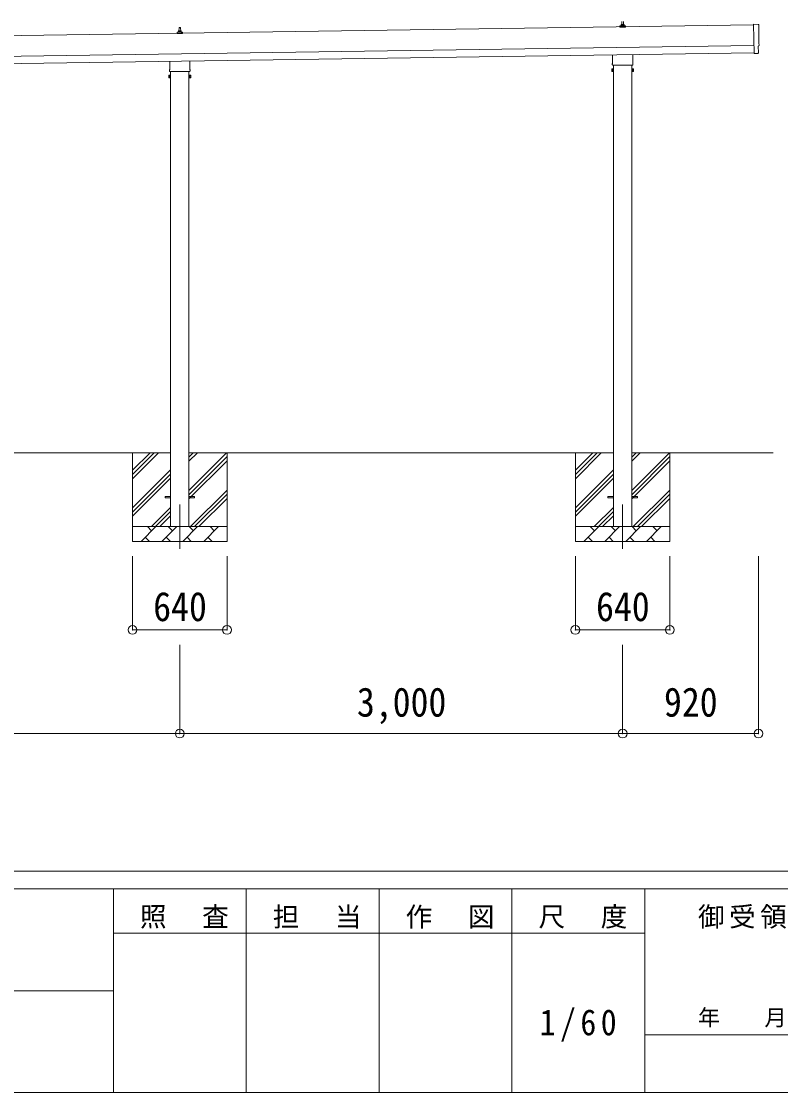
# Model space of a CAD drawing. Units: millimetres at full size, sheet at 1:60. Extents: x -16864 to 16864, y -11640 to 11640.
# Drawn here: x 4779 to 9922, y -11640 to -4386 of the extents above; entities that cross this region are included whole.
import ezdxf
from ezdxf.enums import TextEntityAlignment as Align

# ---------------------------------------------------------------- set-up
doc = ezdxf.new("R2010")
doc.units = ezdxf.units.MM
doc.header["$LTSCALE"] = 60
doc.header["$PDMODE"] = 32
doc.header["$PDSIZE"] = 60
doc.linetypes.add('CHAIN1', pattern=[8, 5, -1, 1, -1])
for name, color, linetype, lineweight in [('0-1_Defpoints', 7, 'CHAIN1', 9), ('0-2_TEXT1', 4, 'Continuous', 9), ('0-3_SHAPE', 7, 'Continuous', 9), ('0-8_TABLE1', 6, 'Continuous', 9), ('F-0', 7, 'Continuous', 9)]:
    doc.layers.add(name, color=color, linetype=linetype, lineweight=lineweight)
doc.styles.add('ＭＳ ゴシック', font='')
doc.styles.get('ＭＳ ゴシック').set_extended_font_data('MS Gothic')

msp = doc.modelspace()

# ---------------------------------------------------------------- linework, layer by layer
at = {"layer": '0-1_Defpoints'}
for p, q in [((5851.91, -7657.66), (5851.91, -8006.66)), ((8851.91, -7657.66), (8851.91, -8006.66))]:
    msp.add_line(p, q, dxfattribs=at)
at = {"layer": '0-2_TEXT1'}
for p, q in [((9739.61, -4410), (4374.66, -4486.65)), ((8833.97, -4425.33), (8833.97, -4417.62)), ((8834.35, -4416.83), (8870.09, -4416.83)), ((8834.73, -4416.65), (8841.45, -4415.02)), ((8841.84, -4414.83), (8862.6, -4414.83)), ((8842.22, -4414.05), (8842.22, -4409.83)), ((8843.22, -4409.83), (8861.22, -4409.83)), ((8846.22, -4409.83), (8846.94, -4386.31)), ((8857.49, -4386.31), (8858.22, -4409.83)), ((8862.22, -4414.05), (8862.22, -4409.83)), ((8869.7, -4416.65), (8862.98, -4415.02)), ((8870.47, -4425.33), (8870.47, -4417.62)), ((9739.54, -4404.92), (9742.38, -4603.75)), ((9771.21, -4406.12), (9739.54, -4404.92)), ((5833.97, -4468.19), (5833.97, -4460.48)), ((5870.47, -4468.19), (5833.97, -4468.19)), ((5834.35, -4459.69), (5870.09, -4459.69)), ((5834.73, -4459.51), (5841.45, -4457.88)), ((5841.84, -4457.69), (5862.6, -4457.69)), ((5842.22, -4456.9), (5842.22, -4452.69)), ((5843.22, -4452.69), (5861.22, -4452.69)), ((5846.22, -4452.69), (5846.94, -4429.17)), ((5847.94, -4428.19), (5856.49, -4428.19)), ((5857.49, -4429.17), (5858.22, -4452.69)), ((5862.22, -4456.9), (5862.22, -4452.69)), ((5869.7, -4459.51), (5862.98, -4457.88)), ((5870.47, -4468.19), (5870.47, -4460.48)), ((8870.47, -4425.33), (8833.97, -4425.33)), ((4376.66, -4626.63), (9741.61, -4549.99)), ((4377.37, -4676.63), (9742.32, -4599.99)), ((8783.61, -4669.32), (8783.61, -4613.68)), ((8920.21, -4611.73), (8920.21, -4669.32)), ((9760.59, -4602.59), (9742.38, -4603.76)), ((9761.26, -4603.21), (9760.59, -4602.59)), ((9762.01, -4603.47), (9768.92, -4603.01)), ((5783.61, -4712.18), (5783.61, -4656.54)), ((5920.21, -4654.59), (5920.21, -4712.18)), ((8777.91, -4707.59), (8778.67, -4706.28)), ((8777.91, -4707.59), (8777.91, -4724.59)), ((8784.91, -4711.19), (8778.67, -4711.19)), ((8781.91, -4678.09), (8781.91, -4672.59)), ((8919.85, -4681.59), (8783.97, -4681.59)), ((8789.41, -4681.59), (8789.41, -7807.66)), ((8914.41, -7807.66), (8914.41, -4681.59)), ((8918.91, -4711.19), (8925.15, -4711.19)), ((8921.91, -4672.59), (8921.91, -4678.09)), ((8925.91, -4707.59), (8925.15, -4706.28)), ((8925.91, -4707.59), (8925.91, -4724.59)), ((5777.91, -4750.45), (5778.67, -4749.14)), ((5777.91, -4750.45), (5777.91, -4767.45)), ((5777.91, -4767.45), (5778.67, -4768.77)), ((5784.91, -4754.04), (5778.67, -4754.04)), ((5784.91, -4763.86), (5778.67, -4763.86)), ((5784.91, -4768.77), (5778.67, -4768.77)), ((5781.91, -4720.95), (5781.91, -4715.45)), ((5919.85, -4724.45), (5783.97, -4724.45)), ((5787.41, -4768.15), (5784.91, -4768.15)), ((5789.41, -4724.45), (5789.41, -7807.66)), ((5914.41, -7807.66), (5914.41, -4724.45)), ((5916.41, -4768.15), (5918.91, -4768.15)), ((5918.91, -4754.04), (5925.15, -4754.04)), ((5918.91, -4763.86), (5925.15, -4763.86)), ((5918.91, -4768.77), (5925.15, -4768.77)), ((5921.91, -4715.45), (5921.91, -4720.95)), ((5925.91, -4750.45), (5925.15, -4749.14)), ((5925.91, -4767.45), (5925.15, -4768.77)), ((5925.91, -4750.45), (5925.91, -4767.45)), ((8777.91, -4724.59), (8778.67, -4725.91)), ((8784.91, -4721), (8778.67, -4721)), ((8784.91, -4725.91), (8778.67, -4725.91)), ((8787.41, -4725.29), (8784.91, -4725.29)), ((8916.41, -4725.29), (8918.91, -4725.29)), ((8918.91, -4721), (8925.15, -4721)), ((8918.91, -4725.91), (8925.15, -4725.91)), ((8925.91, -4724.59), (8925.15, -4725.91)), ((5751.91, -7603.16), (5789.41, -7603.16)), ((5751.91, -7612.16), (5751.91, -7603.16)), ((5751.91, -7603.16), (5789.41, -7603.16)), ((5751.91, -7612.16), (5751.91, -7603.16)), ((5751.91, -7612.16), (5789.41, -7612.16)), ((5751.91, -7612.16), (5789.41, -7612.16)), ((5914.41, -7603.16), (5951.91, -7603.16)), ((5914.41, -7603.16), (5951.91, -7603.16)), ((5914.41, -7612.16), (5951.91, -7612.16)), ((5914.41, -7612.16), (5951.91, -7612.16)), ((5951.91, -7612.16), (5951.91, -7603.16)), ((5951.91, -7612.16), (5951.91, -7603.16)), ((8751.91, -7603.16), (8789.41, -7603.16)), ((8751.91, -7612.16), (8751.91, -7603.16)), ((8751.91, -7603.16), (8789.41, -7603.16)), ((8751.91, -7612.16), (8751.91, -7603.16)), ((8751.91, -7612.16), (8789.41, -7612.16)), ((8751.91, -7612.16), (8789.41, -7612.16)), ((8914.41, -7603.16), (8951.91, -7603.16)), ((8914.41, -7603.16), (8951.91, -7603.16)), ((8914.41, -7612.16), (8951.91, -7612.16)), ((8914.41, -7612.16), (8951.91, -7612.16)), ((8951.91, -7612.16), (8951.91, -7603.16)), ((8951.91, -7612.16), (8951.91, -7603.16))]:
    msp.add_line(p, q, dxfattribs=at)
for points in [[(9771.72, -4599.98), (9771.04, -4552.96), (9771.65, -4552.95)], [(8784.91, -4725.91), (8784.91, -4706.28), (8778.67, -4706.28)], [(8784.91, -4725.29), (8784.91, -4706.89), (8787.41, -4706.89)], [(8918.91, -4725.29), (8918.91, -4706.89), (8916.41, -4706.89)], [(8918.91, -4725.91), (8918.91, -4706.28), (8925.15, -4706.28)], [(5784.91, -4768.77), (5784.91, -4749.14), (5778.67, -4749.14)], [(5784.91, -4768.15), (5784.91, -4749.75), (5787.41, -4749.75)], [(5918.91, -4768.15), (5918.91, -4749.75), (5916.41, -4749.75)], [(5918.91, -4768.77), (5918.91, -4749.14), (5925.15, -4749.14)]]:
    msp.add_lwpolyline(points, dxfattribs=at)
for points in [[(8787.41, -4726.59), (8787.41, -4705.59), (8789.41, -4705.59), (8789.41, -4726.59)], [(8916.41, -4726.59), (8916.41, -4705.59), (8914.41, -4705.59), (8914.41, -4726.59)], [(5787.41, -4769.45), (5787.41, -4748.45), (5789.41, -4748.45), (5789.41, -4769.45)], [(5916.41, -4769.45), (5916.41, -4748.45), (5914.41, -4748.45), (5914.41, -4769.45)]]:
    msp.add_lwpolyline(points, close=True, dxfattribs=at)
for centre, radius, start, end in [((8834.97, -4417.62), 1, 103.62699, 180), ((8841.22, -4414.05), 1, 283.62699, 0), ((8846.3, -4410.47), 4.13, 90, 171.17633), ((8843.22, -4410.83), 1, 90, 180), ((8855.55, -4409.83), 4.83, 133.60282, 180), ((8848.88, -4409.83), 4.83, 0, 46.39718), ((8858.13, -4410.47), 4.13, 8.82367, 90), ((8861.22, -4410.83), 1, 0, 90), ((8863.22, -4414.05), 1, 180, 256.37301), ((8869.47, -4417.62), 1, 0, 76.37301), ((5834.97, -4460.48), 1, 103.62699, 180), ((5841.22, -4456.9), 1, 283.62699, 0), ((5846.3, -4453.33), 4.13, 90, 171.17633), ((5843.22, -4453.69), 1, 90, 180), ((5847.94, -4429.19), 1, 90, 178.60509), ((5855.55, -4452.69), 4.83, 133.60282, 180), ((5848.88, -4452.69), 4.83, 0, 46.39718), ((5856.49, -4429.19), 1, 1.39491, 90), ((5858.13, -4453.33), 4.13, 8.82367, 90), ((5861.22, -4453.69), 1, 0, 90), ((5863.22, -4456.9), 1, 180, 256.37301), ((5869.47, -4460.48), 1, 0, 76.37301), ((9761.94, -4602.48), 1, 227.3164, 273.81435), ((5785.91, -4715.45), 4, 125.09963, 180), ((5917.91, -4715.45), 4, 0, 54.90037), ((8794.15, -4716.09), 16.24, 162.41205, 197.58795), ((8782.26, -4708.73), 4.34, 145.61575, 214.38425), ((8785.91, -4672.59), 4, 125.09963, 180), ((8785.91, -4678.09), 4, 180, 194.47751), ((8785.91, -4678.09), 4, 194.47751, 241.04498), ((8917.91, -4678.09), 4, 298.95502, 345.52249), ((8917.91, -4672.59), 4, 0, 54.90037), ((8917.91, -4678.09), 4, 345.52249, 0), ((8909.67, -4716.09), 16.24, 342.41205, 17.58795), ((8921.57, -4708.73), 4.34, 325.61575, 34.38425), ((5782.26, -4751.59), 4.34, 145.61575, 214.38425), ((5794.15, -4758.95), 16.24, 162.41205, 197.58795), ((5782.26, -4766.31), 4.34, 145.61575, 214.38425), ((5785.91, -4720.95), 4, 180, 194.47751), ((5785.91, -4720.95), 4, 194.47751, 241.04498), ((5917.91, -4720.95), 4, 298.95502, 345.52249), ((5917.91, -4720.95), 4, 345.52249, 0), ((5909.67, -4758.95), 16.24, 342.41205, 17.58795), ((5921.57, -4751.59), 4.34, 325.61575, 34.38425), ((5921.57, -4766.31), 4.34, 325.61575, 34.38425), ((8782.26, -4723.45), 4.34, 145.61575, 214.38425), ((8921.57, -4723.45), 4.34, 325.61575, 34.38425)]:
    msp.add_arc(centre, radius, start, end, dxfattribs=at)
for centre, major_axis, ratio, start_param, end_param in [((9771.01, -4409.11), (3, -0.04), 0.99863, 6.2683889, 7.8016218), ((14537.39, -4411.46), (-4762.89, -68.04), 0.99863, 6.268406, 6.2977043), ((9771.58, -4548.55), (4.41, -0.06), 0.99863, 4.712389, 6.2976778), ((9768.71, -4600.02), (2.21, -2.04), 0.9974, 5.5252311, 7.0411395)]:
    msp.add_ellipse(centre, major_axis=major_axis, ratio=ratio, start_param=start_param, end_param=end_param, dxfattribs=at)
at = {"layer": '0-3_SHAPE'}
for p, q in [((5789.41, -7307.66), (2914.41, -7307.66)), ((5531.91, -7307.66), (5531.91, -7907.66)), ((5531.91, -7426.15), (5650.39, -7307.66)), ((5531.91, -7454.43), (5678.68, -7307.66)), ((5531.91, -7482.71), (5706.96, -7307.66)), ((8789.41, -7307.66), (5914.41, -7307.66)), ((5914.41, -7336.49), (5943.24, -7307.66)), ((5914.41, -7364.77), (5971.52, -7307.66)), ((5914.41, -7562.76), (6169.51, -7307.66)), ((6171.91, -7307.66), (6171.91, -7907.66)), ((8531.91, -7307.66), (8531.91, -7907.66)), ((8531.91, -7426.15), (8650.39, -7307.66)), ((8531.91, -7454.43), (8678.68, -7307.66)), ((8531.91, -7482.71), (8706.96, -7307.66)), ((9871.31, -7307.66), (8914.41, -7307.66)), ((8914.41, -7336.49), (8943.24, -7307.66)), ((8914.41, -7364.77), (8971.52, -7307.66)), ((8914.41, -7562.76), (9169.51, -7307.66)), ((9171.91, -7307.66), (9171.91, -7907.66)), ((5914.41, -7591.05), (6171.91, -7333.55)), ((5914.41, -7619.33), (6171.91, -7361.83)), ((8914.41, -7591.05), (9171.91, -7333.55)), ((8914.41, -7619.33), (9171.91, -7361.83)), ((5531.91, -7680.7), (5789.41, -7423.2)), ((5531.91, -7708.99), (5789.41, -7451.49)), ((8531.91, -7680.7), (8789.41, -7423.2)), ((8531.91, -7708.99), (8789.41, -7451.49)), ((5531.91, -7737.27), (5789.41, -7479.77)), ((8531.91, -7737.27), (8789.41, -7479.77)), ((5924.07, -7807.66), (6171.91, -7559.82)), ((5952.35, -7807.66), (6171.91, -7588.11)), ((8924.07, -7807.66), (9171.91, -7559.82)), ((8952.35, -7807.66), (9171.91, -7588.11)), ((5659.51, -7807.66), (5789.41, -7677.76)), ((5980.64, -7807.66), (6171.91, -7616.39)), ((8659.51, -7807.66), (8789.41, -7677.76)), ((8980.64, -7807.66), (9171.91, -7616.39)), ((5687.79, -7807.66), (5789.41, -7706.05)), ((5716.08, -7807.66), (5789.41, -7734.33)), ((8687.79, -7807.66), (8789.41, -7706.05)), ((8716.08, -7807.66), (8789.41, -7734.33)), ((5531.91, -7807.66), (6171.91, -7807.66)), ((5589.78, -7907.66), (5689.78, -7807.66)), ((5661.23, -7836.22), (5632.67, -7807.66)), ((5731.2, -7907.66), (5831.2, -7807.66)), ((5802.65, -7836.22), (5774.09, -7807.66)), ((5872.62, -7907.66), (5972.62, -7807.66)), ((5944.07, -7836.22), (5915.52, -7807.66)), ((6014.04, -7907.66), (6114.04, -7807.66)), ((6085.49, -7836.22), (6056.94, -7807.66)), ((8531.91, -7807.66), (9171.91, -7807.66)), ((8589.78, -7907.66), (8689.78, -7807.66)), ((8661.23, -7836.22), (8632.67, -7807.66)), ((8731.2, -7907.66), (8831.2, -7807.66)), ((8802.65, -7836.22), (8774.09, -7807.66)), ((8872.62, -7907.66), (8972.62, -7807.66)), ((8944.07, -7836.22), (8915.52, -7807.66)), ((9014.04, -7907.66), (9114.04, -7807.66)), ((9085.49, -7836.22), (9056.94, -7807.66)), ((5618.33, -7879.11), (5646.89, -7907.66)), ((5759.75, -7879.11), (5788.31, -7907.66)), ((5901.18, -7879.11), (5929.73, -7907.66)), ((6042.6, -7879.11), (6071.15, -7907.66)), ((8618.33, -7879.11), (8646.89, -7907.66)), ((8759.75, -7879.11), (8788.31, -7907.66)), ((8901.18, -7879.11), (8929.73, -7907.66)), ((9042.6, -7879.11), (9071.15, -7907.66)), ((6171.91, -7907.66), (5531.91, -7907.66)), ((9171.91, -7907.66), (8531.91, -7907.66))]:
    msp.add_line(p, q, dxfattribs=at)
at = {"layer": '0-8_TABLE1'}
for p, q in [((5531.91, -8506.66), (5531.91, -8006.66)), ((6171.91, -8506.66), (6171.91, -8006.66)), ((8531.91, -8506.66), (8531.91, -8006.66)), ((9171.91, -8506.66), (9171.91, -8006.66)), ((9772.31, -9208.66), (9772.31, -8006.66)), ((5531.91, -8506.66), (6171.91, -8506.66)), ((8531.91, -8506.66), (9171.91, -8506.66)), ((5851.91, -9208.66), (5851.91, -8608.66)), ((8851.91, -9208.66), (8851.91, -8608.66)), ((5851.91, -9208.66), (2851.91, -9208.66)), ((8851.91, -9208.66), (5851.91, -9208.66)), ((9772.31, -9208.66), (8851.91, -9208.66))]:
    msp.add_line(p, q, dxfattribs=at)
for p in [(5531.91, -8506.66), (6171.91, -8506.66), (8531.91, -8506.66), (9171.91, -8506.66), (5851.91, -9208.66), (8851.91, -9208.66), (9772.31, -9208.66)]:
    msp.add_point(p, dxfattribs=at)
at = {"layer": 'F-0', "color": 5, "lineweight": 5}
for p, q in [((-16864.12, -10140), (16015.88, -10140)), ((-16864.12, -10260), (10682.37, -10260)), ((5402.37, -10260), (5402.37, -11640)), ((6302.37, -10260), (6302.37, -11640)), ((7202.37, -10260), (7202.37, -11640)), ((8102.36, -10260), (8102.36, -11640)), ((9002.37, -10260), (9002.37, -11640)), ((5402.37, -10560), (9002.37, -10560)), ((-6897.63, -10950), (5402.37, -10950)), ((9002.37, -11250), (10682.37, -11250)), ((-16864.12, -11640), (16015.88, -11640))]:
    msp.add_line(p, q, dxfattribs=at)

# ---------------------------------------------------------------- texts
at = {"layer": '0-8_TABLE1', "color": 7, "style": 'ＭＳ ゴシック', "width": 0.9}
for s, p in [('640', (5671.91, -8506.66)), ('640', (8671.91, -8506.66)), ('3,000', (7051.91, -9153.66)), ('920', (9132.11, -9153.66))]:
    msp.add_text(s, height=197.9, dxfattribs=at).set_placement(p, align=Align.BOTTOM_LEFT)
at = {"layer": 'F-0', "style": 'ＭＳ ゴシック'}
msp.add_text('年\u3000\u3000月\u3000\u3000日', height=110, dxfattribs=at).set_placement((9362.37, -11220), align=Align.BOTTOM_LEFT)
at = {"layer": 'F-0', "attachment_point": 7, "style": 'ＭＳ ゴシック'}
for s, insert, char_height in [('\\T1.17;照\u3000査', (5582.37, -10530), 132), ('\\T1.17;担\u3000当', (6482.37, -10530), 132), ('\\T1.17;作\u3000図', (7382.37, -10530), 132), ('\\T1.17;尺\u3000度', (8282.37, -10530), 132), ('\\T1.17;御受領印', (9362.37, -10530), 132), ('\\T1.28;\\W0.9;1/60', (8289.87, -11295), 176)]:
    msp.add_mtext(s, dxfattribs=dict(at, insert=insert, char_height=char_height))

doc.saveas('drawing.dxf')
